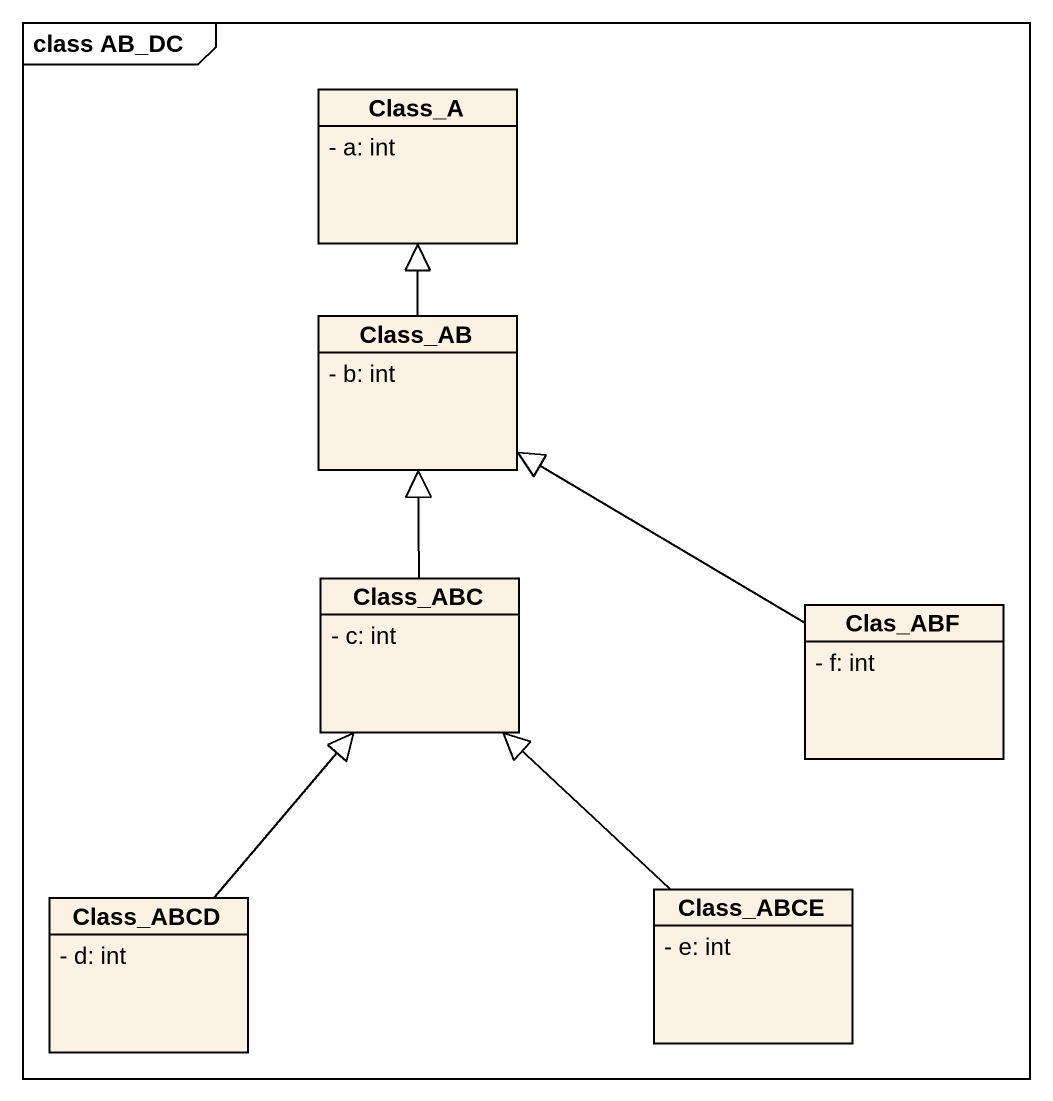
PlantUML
@startuml
mainframe class AB_DC
hide circle
hide empty members
skinparam classAttributeIconSize 0
class Class_A {
  - a: int
}
class Class_AB {
  - b: int
}
class Class_ABC {
  - c: int
}
class Clas_ABF {
  - f: int
}
class Class_ABCD {
  - d: int
}
class Class_ABCE {
  - e: int
}
Class_AB -up-|> Class_A
Class_ABC -up-|> Class_AB
Clas_ABF -left-|> Class_AB
Class_ABCD -up-|> Class_ABC
Class_ABCE -up-|> Class_ABC
@enduml
